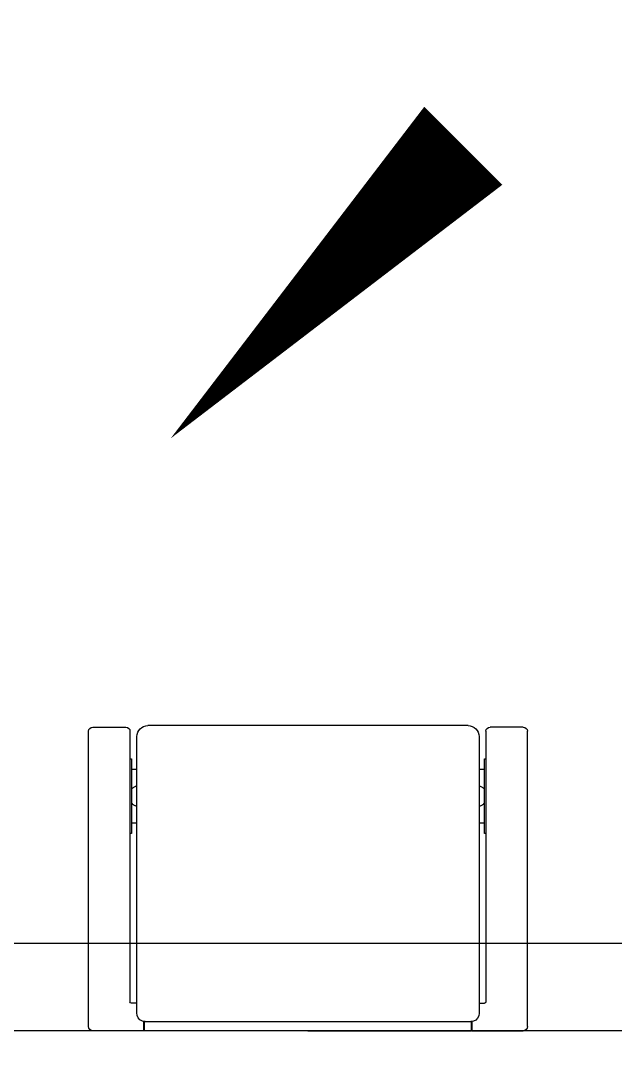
# Model space of a CAD drawing. Header units: millimetres. Extents: x 434053 to 1059003, y -2417481 to 936527.
# Drawn here: x 534583.8 to 534799.2, y -2126299.1 to -2125920.3 of the extents above; entities that cross this region are included whole.
import ezdxf

# ---------------------------------------------------------------- set-up
doc = ezdxf.new("R2010")
doc.units = ezdxf.units.MM
doc.header["$LTSCALE"] = 1000
doc.header["$MEASUREMENT"] = 0
for name, color, linetype in [('DIM_SYMB', 3, 'Continuous'), ('fur2023', 252, 'Continuous'), ('建筑-楼板开洞', 251, 'Continuous')]:
    doc.layers.add(name, color=color, linetype=linetype)

# ---------------------------------------------------------------- blocks, each defined once
blk = doc.blocks.new('dgsdgadffAccessible Toilet')
at = {"layer": 'fur2023', "linetype": 'Continuous'}
for p, q in [((0, -250.0000480000162), (-1799.999998420477, -250.0000480001909)), ((-1134.500002000481, -251.5000480000162), (-1134.500002000481, -358.500046000001)), ((-1114.500002000481, -250.0000480000162), (-1133.000002000481, -250.0000480000162)), ((-1114.500002000481, -250.0000480000162), (-1114.500002000481, -253.358058999991)), ((-1114.300000000745, -250.0000480000162), (-1114.300000000745, -253.3443209999823)), ((-1055.00000100024, -250.0000480000162), (-1114.300000000745, -250.0000480000162)), ((-1114.00000100024, -253.3357880000258), (-995.9999979995191, -253.3357880000258)), ((-1055.00000100024, -250.0000480000162), (-995.7000019997358, -250.0000480000162)), ((-995.7000019997358, -250.0000480000162), (-995.7000019997358, -253.3443209999823)), ((-995.5, -250.0000480000162), (-995.5, -253.358058999991)), ((-995.5, -250.0000480000162), (-977, -250.0000480000162)), ((-975.5000020004809, -251.5000480000162), (-975.5000020004809, -358.500046000001)), ((-975.5, -251.5000480000162), (-975.5, -358.500046000001)), ((-1116.904769999906, -255.5820669999812), (-1117, -256.2929420000291)), ((-1117, -256.2929420000291), (-1117, -257.0000470000086)), ((-1117, -257.0000470000086), (-1117, -356.5827150000259)), ((-993, -256.2929420000291), (-993.124848999083, -255.4214030000148)), ((-993, -356.5827150000259), (-993, -256.2929420000291)), ((-1119.50000100024, -358.500046000001), (-1119.50000100024, -260.5000470000086)), ((-1117, -260.0000470000086), (-1119.00000100024, -260.0000470000086)), ((-993.0000020004809, -260.0000470000086), (-991, -260.0000470000086)), ((-990.5, -358.500046000001), (-990.5, -260.5000470000086)), ((-1119, -321.500046000001), (-1119.50000100024, -321.500046000001)), ((-1119, -348.5000490000239), (-1119, -321.500046000001)), ((-990.5000020004809, -321.500046000001), (-991.0000030007213, -321.500046000001)), ((-991.0000030007213, -321.500046000001), (-991.0000030007213, -348.5000490000239)), ((-1117, -325.2000470000203), (-1119, -325.2000470000203)), ((-991.0000030007213, -325.2000470000203), (-993, -325.2000470000203)), ((-1119, -344.8000459999894), (-1117, -344.8000459999894)), ((-993, -344.8000459999894), (-991.0000030007213, -344.8000459999894)), ((-1119.50000100024, -348.5000490000239), (-1119, -348.5000490000239)), ((-991.0000030007213, -348.5000490000239), (-990.5000020004809, -348.5000490000239)), ((-1133.000002000481, -360.000046000001), (-1121.00000100024, -360.000046000001)), ((-997, -360.5827150000259), (-1113, -360.5827150000259)), ((-977.0000020004809, -360.000046000001), (-989.0000020004809, -360.000046000001))]:
    blk.add_line(p, q, dxfattribs=at)
for centre, radius, start, end in [((-1133.000002000481, -251.5000480000162), 1.5, 90, 180), ((-1114.210318999365, -256.1126619999995), 2.769793, 85.63336804921428, 168.3379300054638), ((-995.7605959996581, -256.0724959999789), 2.731358, 14.50167002136516, 95.01663599913728), ((-977, -251.5000480000162), 1.5, 0, 90), ((-1119.00000100024, -260.5000470000086), 0.5, 90, 180), ((-991, -260.5000470000086), 0.5, 0, 90), ((-1116.49392100051, -334.3420000000042), 3.059094, 134.4574440269747, 143.0620740195738), ((-1116.396082000807, -334.4419009999838), 3.198925, 126.226814963774, 134.4550610491117), ((-1116.327003000304, -334.5366989999893), 3.316222, 118.2857060428093, 126.2216410004948), ((-1116.273662999272, -334.6368300000322), 3.429673, 110.248240018866, 118.2777079965022), ((-1116.241438999772, -334.7245850000181), 3.523157, 102.43354500798, 110.2459909449254), ((-993.7576000001281, -334.7215970000252), 3.520032, 69.92777303962686, 77.57127899771194), ((-993.7283929996192, -334.6411819999921), 3.434477, 62.09034197196166, 69.92500697547982), ((-993.6759629994631, -334.5417870000238), 3.322101, 53.98788798940399, 62.08701896977112), ((-993.6019400004297, -334.4391630000318), 3.195568, 45.63716605602649, 53.97959896899766), ((-993.5161359999329, -334.3509700000286), 3.072522, 36.95893202832652, 45.63118201445168), ((-1116.483866000548, -335.6491239999887), 3.072522, 216.9589320283265, 225.6311820144517), ((-1116.398060999811, -335.5609309999854), 3.195568, 225.6371660560265, 233.9795989689976), ((-1116.324038999155, -335.4583069999935), 3.322101, 233.987887989404, 242.0870189697711), ((-1116.271609000862, -335.3589120000252), 3.434477, 242.0903419719616, 249.9250069754798), ((-1116.242402000353, -335.2784969999921), 3.520032, 249.9277730396269, 257.5712789977119), ((-993.7585620004684, -335.2755089999991), 3.523157, 282.4335450079801, 290.2459909449254), ((-993.7263379991055, -335.3632630000357), 3.429673, 290.248240018866, 298.2777079965022), ((-993.6729990001768, -335.463395000028), 3.316222, 298.2857060428092, 306.2216410004948), ((-993.603919999674, -335.5581930000335), 3.198925, 306.226814963774, 314.4550610491117), ((-993.50607999973, -335.6580940000131), 3.059094, 314.4574440269747, 323.0620740195738), ((-1133.000002000481, -358.500046000001), 1.5, 180, 270), ((-1121.00000100024, -358.500046000001), 1.5, 270, 0), ((-1113, -356.5827150000259), 4, 180, 270), ((-997, -356.5827150000259), 4, 270, 0), ((-997, -356.5827150000259), 4, 270, 0), ((-989.0000020004809, -358.500046000001), 1.5, 180, 270), ((-977.0000020004809, -358.500046000001), 1.5, 270, 0)]:
    blk.add_arc(centre, radius, start, end, dxfattribs=at)
blk = doc.blocks.new('adfadfd')
at = {"layer": 'fur2023', "xscale": -1, "rotation": 180}
blk.add_blockref('dgsdgadffAccessible Toilet', (-3515.090247128159, 15719.97502140794), dxfattribs=at)

msp = doc.modelspace()

# ---------------------------------------------------------------- hatches: boundary and pattern name
at = {"layer": '建筑-楼板开洞'}
h = msp.add_hatch(dxfattribs=at)
h.set_pattern_fill('ANGLE', color=256, scale=300)
h.set_pattern_definition([(0, (-12063903.93295741, -1756399.445335984), (0, 1047.75), [762, -285.75]), (90, (-12063903.93295741, -1756399.445335984), (-1047.75, 6.415618419033197e-14), [762, -285.75])])
h.paths.add_polyline_path([(540892.8777530674, -2117486.231085949), (533592.8777532146, -2117486.231085949), (533592.8777529035, -2130686.231084017), (540892.8777527564, -2130686.231084017)])

# ---------------------------------------------------------------- next in the draw order: block references
at = {"layer": 'fur2023'}
msp.add_blockref('adfadfd', (539257.9679967031, -2142256.206058515), dxfattribs=at)

# ---------------------------------------------------------------- next in the draw order: linework, layer by layer
at = {"layer": 'DIM_SYMB'}
msp.add_lwpolyline([(535142.8671238845, -2125566.854710264, 0, 0, 0), (534638.1133682304, -2126071.608465899, 0, 40.00000000000001, 0), (534744.1793854104, -2125965.542448723, 0, 0, 0)], format="xyseb", dxfattribs=at)

doc.saveas('drawing.dxf')
